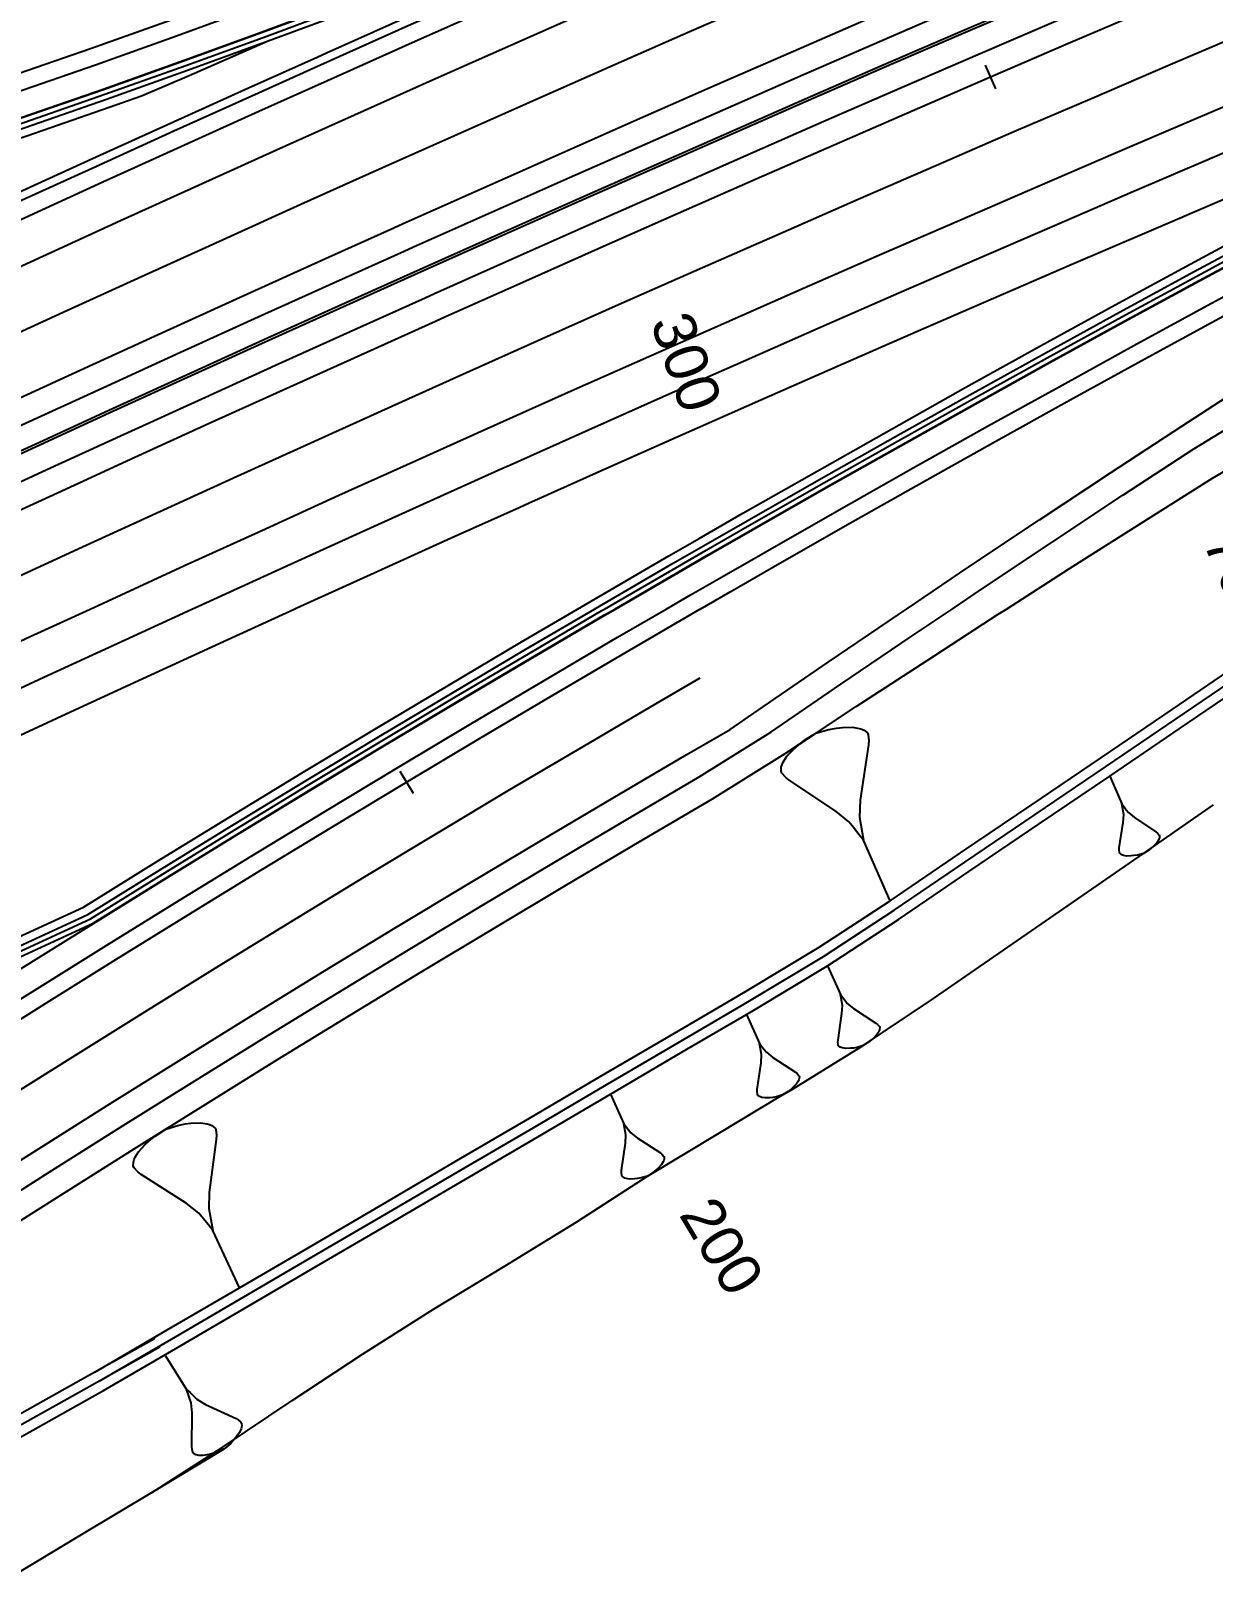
# Model space of a CAD drawing. Extents: x 387562 to 388546, y 804386 to 804945.
# Drawn here: x 388201.5 to 388270.9, y 804743 to 804834 of the extents above; entities that cross this region are included whole.
import ezdxf
from ezdxf.enums import TextEntityAlignment as Align

# ---------------------------------------------------------------- set-up
doc = ezdxf.new("R2010")
doc.units = 0
doc.layers.get('0').update_dxf_attribs({"linetype": 'CONTINUOUS'})
doc.styles.add('ARIAL', font='ARIAL.FON')

msp = doc.modelspace()

# ---------------------------------------------------------------- linework, layer by layer
at = {"color": 3}
for p, q in [((388257.5287, 804831.9506), (388258.123, 804830.5734)), ((388223.1381, 804790.4786), (388223.9098, 804789.1924))]:
    msp.add_line(p, q, dxfattribs=at)
at = {"color": 1}
for p, q in [((388246.9092, 804792.2944), (388247.5747, 804792.711)), ((388247.5747, 804792.711), (388248.3302, 804792.9246)), ((388248.3302, 804792.9246), (388248.7813, 804793.0032)), ((388248.7813, 804793.0032), (388249.1308, 804793.0367)), ((388249.1308, 804793.0367), (388249.7283, 804793.0588)), ((388249.7283, 804793.0588), (388250.1229, 804792.9908)), ((388250.1229, 804792.9908), (388250.2694, 804792.9344)), ((388250.2694, 804792.9344), (388250.4159, 804792.8779)), ((388250.4159, 804792.8779), (388250.6075, 804792.7199)), ((388250.6075, 804792.7199), (388250.6525, 804792.6184)), ((388245.8711, 804791.3482), (388246.2886, 804791.7763)), ((388246.2886, 804791.7763), (388246.5481, 804792.0129)), ((388246.5481, 804792.0129), (388246.9092, 804792.2944)), ((388250.6746, 804792.0208), (388250.1758, 804788.7629)), ((388250.6525, 804792.6184), (388250.686, 804792.2688)), ((388250.686, 804792.2688), (388250.6746, 804792.0208)), ((388245.5437, 804790.7171), (388245.6002, 804790.8636)), ((388245.6002, 804790.8636), (388245.6567, 804791.0102)), ((388245.6567, 804791.0102), (388245.8711, 804791.3482)), ((388245.5322, 804790.4691), (388245.5437, 804790.7171)), ((388245.5772, 804790.3676), (388245.5322, 804790.4691)), ((388245.8138, 804790.1081), (388245.5772, 804790.3676)), ((388246.0053, 804789.9501), (388245.8138, 804790.1081)), ((388248.7548, 804788.1327), (388246.0053, 804789.9501)), ((388264.8375, 804790.1862), (388265.5524, 804788.5479)), ((388249.5209, 804787.5007), (388248.7548, 804788.1327)), ((388250.1758, 804788.7629), (388250.1299, 804787.7708)), ((388265.5524, 804788.5479), (388265.6809, 804788.381)), ((388265.5872, 804788.3402), (388265.5524, 804788.5479)), ((388265.6221, 804788.1325), (388265.5872, 804788.3402)), ((388265.657, 804787.9249), (388265.6221, 804788.1325)), ((388265.6809, 804788.381), (388265.8094, 804788.2142)), ((388265.8094, 804788.2142), (388265.9379, 804788.0474)), ((388249.8025, 804787.1397), (388249.5209, 804787.5007)), ((388250.1299, 804787.7708), (388250.2085, 804787.3198)), ((388250.2085, 804787.3198), (388250.2871, 804786.8688)), ((388265.3948, 804785.9717), (388265.6332, 804787.4687)), ((388265.6332, 804787.4687), (388265.657, 804787.9249)), ((388265.9379, 804788.0474), (388266.2885, 804787.7546)), ((388266.2885, 804787.7546), (388267.548, 804786.9112)), ((388250.0841, 804786.7787), (388249.8025, 804787.1397)), ((388250.3656, 804786.4177), (388250.0841, 804786.7787)), ((388250.2871, 804786.8688), (388250.3656, 804786.4177)), ((388251.9412, 804782.865), (388250.3656, 804786.4177)), ((388267.548, 804786.9112), (388267.6357, 804786.838)), ((388267.7054, 804786.4227), (388267.6059, 804786.2678)), ((388267.6357, 804786.838), (388267.7438, 804786.718)), ((388267.7318, 804786.4899), (388267.7054, 804786.4227)), ((388267.7582, 804786.5571), (388267.7318, 804786.4899)), ((388267.7438, 804786.718), (388267.7642, 804786.6712)), ((388267.7642, 804786.6712), (388267.7582, 804786.5571)), ((388265.3888, 804785.8577), (388265.3948, 804785.9717)), ((388265.4033, 804785.6968), (388265.3888, 804785.8577)), ((388265.4237, 804785.65), (388265.4033, 804785.6968)), ((388265.5114, 804785.5768), (388265.4237, 804785.65)), ((388265.5786, 804785.5504), (388265.5114, 804785.5768)), ((388265.6459, 804785.524), (388265.5786, 804785.5504)), ((388265.8271, 804785.4917), (388265.6459, 804785.524)), ((388266.102, 804785.5002), (388265.8271, 804785.4917)), ((388266.2629, 804785.5147), (388266.102, 804785.5002)), ((388266.4705, 804785.5495), (388266.2629, 804785.5147)), ((388266.8186, 804785.6457), (388266.4705, 804785.5495)), ((388267.1259, 804785.8355), (388266.8186, 804785.6457)), ((388267.2927, 804785.964), (388267.1259, 804785.8355)), ((388267.4127, 804786.0721), (388267.2927, 804785.964)), ((388267.6059, 804786.2678), (388267.4127, 804786.0721)), ((388248.2626, 804779.0434), (388249.0176, 804777.35)), ((388249.0176, 804777.35), (388249.1523, 804777.178)), ((388249.0555, 804777.1349), (388249.0176, 804777.35)), ((388249.0934, 804776.9198), (388249.0555, 804777.1349)), ((388249.1313, 804776.7047), (388249.0934, 804776.9198)), ((388249.1104, 804776.2313), (388249.1313, 804776.7047)), ((388249.1523, 804777.178), (388249.2869, 804777.0061)), ((388249.2869, 804777.0061), (388249.4216, 804776.8341)), ((388249.4216, 804776.8341), (388249.7877, 804776.5334)), ((388249.7877, 804776.5334), (388251.1012, 804775.669)), ((388243.5006, 804776.1887), (388244.2671, 804774.4799)), ((388248.8756, 804774.6766), (388249.1104, 804776.2313)), ((388251.1012, 804775.669), (388251.1927, 804775.5938)), ((388251.1927, 804775.5938), (388251.3058, 804775.4702)), ((388251.3058, 804775.4702), (388251.3274, 804775.4218)), ((388251.3274, 804775.4218), (388251.3221, 804775.3035)), ((388244.2671, 804774.4799), (388244.4035, 804774.3065)), ((388244.3059, 804774.2627), (388244.2671, 804774.4799)), ((388248.8703, 804774.5583), (388248.8756, 804774.6766)), ((388248.8867, 804774.3916), (388248.8703, 804774.5583)), ((388250.6722, 804774.5497), (388250.3551, 804774.3503)), ((388250.8441, 804774.6844), (388250.6722, 804774.5497)), ((388250.9677, 804774.7975), (388250.8441, 804774.6844)), ((388251.1665, 804775.0021), (388250.9677, 804774.7975)), ((388251.2685, 804775.1636), (388251.1665, 804775.0021)), ((388251.2953, 804775.2335), (388251.2685, 804775.1636)), ((388251.3221, 804775.3035), (388251.2953, 804775.2335)), ((388244.3446, 804774.0456), (388244.3059, 804774.2627)), ((388244.3834, 804773.8284), (388244.3446, 804774.0456)), ((388244.3633, 804773.3502), (388244.3834, 804773.8284)), ((388244.4035, 804774.3065), (388244.5399, 804774.1332)), ((388244.5399, 804774.1332), (388244.6763, 804773.9598)), ((388244.6763, 804773.9598), (388245.0468, 804773.6568)), ((388245.0468, 804773.6568), (388246.3754, 804772.7867)), ((388248.9082, 804774.3432), (388248.8867, 804774.3916)), ((388248.9998, 804774.268), (388248.9082, 804774.3432)), ((388249.0697, 804774.2412), (388248.9998, 804774.268)), ((388249.1397, 804774.2144), (388249.0697, 804774.2412)), ((388249.328, 804774.1823), (388249.1397, 804774.2144)), ((388249.613, 804774.1934), (388249.328, 804774.1823)), ((388249.7797, 804774.2098), (388249.613, 804774.1934)), ((388249.9948, 804774.2477), (388249.7797, 804774.2098)), ((388250.3551, 804774.3503), (388249.9948, 804774.2477)), ((388244.1297, 804771.7793), (388244.3633, 804773.3502)), ((388246.3754, 804772.7867), (388246.4681, 804772.7109)), ((388246.4681, 804772.7109), (388246.5826, 804772.5864)), ((388244.1246, 804771.6597), (388244.1297, 804771.7793)), ((388246.1181, 804771.7916), (388245.9447, 804771.6551)), ((388246.2426, 804771.9061), (388246.1181, 804771.7916)), ((388246.4429, 804772.1132), (388246.2426, 804771.9061)), ((388246.5456, 804772.2766), (388246.4429, 804772.1132)), ((388246.5725, 804772.3473), (388246.5456, 804772.2766)), ((388246.5995, 804772.418), (388246.5725, 804772.3473)), ((388246.5826, 804772.5864), (388246.6045, 804772.5375)), ((388246.6045, 804772.5375), (388246.5995, 804772.418)), ((388235.5037, 804771.497), (388236.2894, 804769.7628)), ((388244.1415, 804771.4914), (388244.1246, 804771.6597)), ((388244.1634, 804771.4426), (388244.1415, 804771.4914)), ((388244.256, 804771.3668), (388244.1634, 804771.4426)), ((388244.3268, 804771.3399), (388244.256, 804771.3668)), ((388244.3975, 804771.313), (388244.3268, 804771.3399)), ((388244.5877, 804771.281), (388244.3975, 804771.313)), ((388244.8757, 804771.2929), (388244.5877, 804771.281)), ((388245.044, 804771.3098), (388244.8757, 804771.2929)), ((388245.2612, 804771.3485), (388245.044, 804771.3098)), ((388245.6248, 804771.453), (388245.2612, 804771.3485)), ((388245.9447, 804771.6551), (388245.6248, 804771.453)), ((388208.4192, 804768.767), (388208.7588, 804769.0419)), ((388208.7588, 804769.0419), (388209.3866, 804769.4508)), ((388209.3866, 804769.4508), (388210.1038, 804769.6676)), ((388210.1038, 804769.6676), (388210.5328, 804769.7503)), ((388210.5328, 804769.7503), (388210.8657, 804769.7883)), ((388210.8657, 804769.7883), (388211.4355, 804769.8196)), ((388211.4355, 804769.8196), (388211.8131, 804769.7615)), ((388211.8131, 804769.7615), (388211.9539, 804769.7101)), ((388211.9539, 804769.7101), (388212.0946, 804769.6588)), ((388212.0946, 804769.6588), (388212.2801, 804769.5113)), ((388212.2801, 804769.5113), (388212.3248, 804769.4152)), ((388212.3248, 804769.4152), (388212.3628, 804769.0823)), ((388212.3628, 804769.0823), (388212.3561, 804768.8455)), ((388236.2894, 804769.7628), (388236.4288, 804769.5871)), ((388236.3297, 804769.5422), (388236.2894, 804769.7628)), ((388236.3699, 804769.3215), (388236.3297, 804769.5422)), ((388236.4102, 804769.1009), (388236.3699, 804769.3215)), ((388236.3916, 804768.6147), (388236.4102, 804769.1009)), ((388236.4288, 804769.5871), (388236.5681, 804769.4113)), ((388236.5681, 804769.4113), (388236.7074, 804769.2356)), ((388236.7074, 804769.2356), (388237.0852, 804768.929)), ((388207.5858, 804767.795), (388207.7846, 804768.1212)), ((388207.7846, 804768.1212), (388208.1756, 804768.5369)), ((388208.1756, 804768.5369), (388208.4192, 804768.767)), ((388212.3561, 804768.8455), (388211.9362, 804765.7285)), ((388236.16, 804767.0168), (388236.3916, 804768.6147)), ((388237.0852, 804768.929), (388238.4393, 804768.0495)), ((388207.4764, 804767.2766), (388207.483, 804767.5135)), ((388207.521, 804767.1806), (388207.4764, 804767.2766)), ((388207.483, 804767.5135), (388207.5344, 804767.6542)), ((388207.7512, 804766.937), (388207.521, 804767.1806)), ((388207.5344, 804767.6542), (388207.5858, 804767.795)), ((388238.5105, 804767.3651), (388238.3076, 804767.1537)), ((388238.4393, 804768.0495), (388238.5337, 804767.9728)), ((388238.6142, 804767.5315), (388238.5105, 804767.3651)), ((388238.5337, 804767.9728), (388238.6506, 804767.8466)), ((388238.6413, 804767.6035), (388238.6142, 804767.5315)), ((388238.6684, 804767.6755), (388238.6413, 804767.6035)), ((388238.6506, 804767.8466), (388238.6731, 804767.7971)), ((388238.6731, 804767.7971), (388238.6684, 804767.6755)), ((388207.9367, 804766.7896), (388207.7512, 804766.937)), ((388210.5912, 804765.1028), (388207.9367, 804766.7896)), ((388236.1554, 804766.8952), (388236.16, 804767.0168)), ((388236.1732, 804766.7241), (388236.1554, 804766.8952)), ((388236.1956, 804766.6746), (388236.1732, 804766.7241)), ((388236.2901, 804766.5979), (388236.1956, 804766.6746)), ((388236.3621, 804766.5708), (388236.2901, 804766.5979)), ((388236.4341, 804766.5437), (388236.3621, 804766.5708)), ((388236.6276, 804766.512), (388236.4341, 804766.5437)), ((388236.9203, 804766.5251), (388236.6276, 804766.512)), ((388237.0914, 804766.5429), (388236.9203, 804766.5251)), ((388237.312, 804766.5832), (388237.0914, 804766.5429)), ((388237.6813, 804766.6908), (388237.312, 804766.5832)), ((388238.0057, 804766.8975), (388237.6813, 804766.6908)), ((388238.1814, 804767.0368), (388238.0057, 804766.8975)), ((388238.3076, 804767.1537), (388238.1814, 804767.0368)), ((388211.9362, 804765.7285), (388211.9095, 804764.7811)), ((388211.333, 804764.513), (388210.5912, 804765.1028)), ((388211.6079, 804764.1734), (388211.333, 804764.513)), ((388211.9095, 804764.7811), (388211.9922, 804764.3521)), ((388211.8827, 804763.8338), (388211.6079, 804764.1734)), ((388212.1576, 804763.4942), (388211.8827, 804763.8338)), ((388211.9922, 804764.3521), (388212.0749, 804763.9232)), ((388212.0749, 804763.9232), (388212.1576, 804763.4942)), ((388213.7218, 804760.1315), (388212.1576, 804763.4942)), ((388209.3611, 804756.128), (388210.6105, 804754.1547)), ((388210.6105, 804754.1547), (388210.8096, 804753.9649)), ((388210.6969, 804753.8935), (388210.6105, 804754.1547)), ((388210.7833, 804753.6323), (388210.6969, 804753.8935)), ((388210.8697, 804753.3711), (388210.7833, 804753.6323)), ((388210.8096, 804753.9649), (388211.0088, 804753.7751)), ((388211.0088, 804753.7751), (388211.2079, 804753.5853)), ((388211.2079, 804753.5853), (388211.719, 804753.277)), ((388210.9297, 804752.7773), (388210.8697, 804753.3711)), ((388210.92, 804750.7967), (388210.9297, 804752.7773)), ((388211.719, 804753.277), (388213.5134, 804752.4387)), ((388213.5134, 804752.4387), (388213.6412, 804752.3616)), ((388213.6412, 804752.3616), (388213.8046, 804752.2282)), ((388213.814, 804751.8392), (388213.7162, 804751.6193)), ((388213.8046, 804752.2282), (388213.8403, 804752.1718)), ((388213.8347, 804751.9313), (388213.814, 804751.8392)), ((388213.8554, 804752.0233), (388213.8347, 804751.9313)), ((388213.8403, 804752.1718), (388213.8554, 804752.0233)), ((388213.1825, 804750.9655), (388212.8235, 804750.6593)), ((388213.3723, 804751.1647), (388213.1825, 804750.9655)), ((388213.5057, 804751.3281), (388213.3723, 804751.1647)), ((388213.7162, 804751.6193), (388213.5057, 804751.3281)), ((388210.935, 804750.6483), (388210.92, 804750.7967)), ((388210.9857, 804750.4434), (388210.935, 804750.6483)), ((388211.0214, 804750.3871), (388210.9857, 804750.4434)), ((388211.1492, 804750.31), (388211.0214, 804750.3871)), ((388211.2413, 804750.2893), (388211.1492, 804750.31)), ((388211.3333, 804750.2686), (388211.2413, 804750.2893)), ((388211.5738, 804750.263), (388211.3333, 804750.2686)), ((388211.9271, 804750.3287), (388211.5738, 804750.263)), ((388212.132, 804750.3794), (388211.9271, 804750.3287)), ((388212.3932, 804750.4658), (388212.132, 804750.3794)), ((388212.8235, 804750.6593), (388212.3932, 804750.4658))]:
    msp.add_line(p, q, dxfattribs=at)
at = {"color": 7, "linetype": 'CONTINUOUS'}
for points in [[(388200, 804815.8923), (388203.6163, 804817.5527), (388208.1817, 804819.6377), (388212.7513, 804821.7136), (388217.325, 804823.7804), (388221.3423, 804825.5867), (388221.9028, 804825.838), (388226.4848, 804827.8865), (388231.0708, 804829.9258), (388235.6609, 804831.9559), (388240.255, 804833.9768), (388244.8532, 804835.9885), (388249.4554, 804837.9911), (388254.0616, 804839.9844), (388258.6718, 804841.9685), (388263.2859, 804843.9434), (388267.904, 804845.9091), (388272.526, 804847.8655), (388277.1519, 804849.8126), (388281.7816, 804851.7505), (388286.4153, 804853.6792), (388291.0528, 804855.5986), (388295.6941, 804857.5087), (388300, 804859.2707)], [(388200, 804831.2075), (388200.2097, 804831.279), (388204.9609, 804832.9354), (388209.7, 804834.6231), (388214.4267, 804836.342), (388219.1408, 804838.0921), (388223.8422, 804839.8732), (388225.096, 804840.3543), (388228.5174, 804841.6711), (388233.2384, 804843.3178), (388237.9595, 804844.9645), (388242.6805, 804846.6112), (388247.4016, 804848.258), (388252.1226, 804849.9047), (388256.8437, 804851.5514), (388261.5647, 804853.1981), (388266.2858, 804854.8448), (388271.0068, 804856.4915)], [(388200, 804819.7436), (388202.1591, 804820.7349), (388206.7309, 804822.8228), (388211.3068, 804824.9017), (388215.8869, 804826.9713), (388219.9098, 804828.7801), (388220.4711, 804829.0318), (388225.0595, 804831.0831), (388229.6519, 804833.1252), (388234.2484, 804835.1582), (388238.8489, 804837.1819), (388243.4535, 804839.1965), (388248.0622, 804841.2018), (388252.6748, 804843.1979), (388257.2914, 804845.1848), (388261.9119, 804847.1624), (388266.5364, 804849.1308), (388271.1649, 804851.09)], [(388200, 804801.5767), (388204.4911, 804803.6496), (388209.0287, 804805.7329), (388213.5705, 804807.8072), (388218.1164, 804809.8724), (388222.6664, 804811.9284), (388226.6629, 804813.7253), (388227.2205, 804813.9754), (388231.7787, 804816.0132), (388236.341, 804818.0419), (388240.9073, 804820.0615), (388245.4777, 804822.072), (388250.052, 804824.0733), (388254.6304, 804826.0655), (388259.2127, 804828.0485), (388263.799, 804830.0223), (388268.3892, 804831.987), (388272.9834, 804833.9424), (388277.5814, 804835.8887), (388282.1833, 804837.8258), (388286.7891, 804839.7537), (388291.3988, 804841.6723), (388296.0122, 804843.5818), (388300, 804845.2229)], [(388200, 804812.0398), (388200.5186, 804812.2792), (388205.0735, 804814.3704), (388209.6325, 804816.4526), (388214.1957, 804818.5256), (388218.7631, 804820.5895), (388222.7748, 804822.3932), (388223.3345, 804822.6442), (388227.9101, 804824.6898), (388232.4897, 804826.7263), (388237.0734, 804828.7535), (388241.6611, 804830.7717), (388246.2529, 804832.7806), (388250.8487, 804834.7803), (388255.4484, 804836.7709), (388260.0522, 804838.7522), (388264.6599, 804840.7244), (388269.2715, 804842.6873), (388273.887, 804844.641)], [(388204.9357, 804800), (388205.9547, 804800.4703), (388210.4859, 804802.5507), (388215.0213, 804804.6221), (388219.5608, 804806.6843), (388224.1045, 804808.7375), (388228.0954, 804810.5319), (388228.6522, 804810.7816), (388233.204, 804812.8166), (388237.7599, 804814.8425), (388242.3198, 804816.8592), (388246.8838, 804818.8669), (388251.4517, 804820.8654), (388256.0236, 804822.8547), (388260.5995, 804824.835), (388265.1794, 804826.806), (388269.7632, 804828.7679), (388274.3509, 804830.7207), (388278.9425, 804832.6642), (388283.538, 804834.5986), (388288.1373, 804836.5237), (388292.7405, 804838.4397), (388297.3592, 804840.318), (388300, 804841.3858)], [(388200, 804828.5439), (388200.9562, 804828.87), (388205.7234, 804830.5314), (388210.4785, 804832.2243), (388215.2212, 804833.9484), (388219.9512, 804835.7038), (388224.6685, 804837.4904), (388225.9266, 804837.973), (388229.348, 804839.2898)], [(388200, 804828.2271), (388201.045, 804828.5835), (388205.8141, 804830.2455), (388210.5711, 804831.9389), (388215.3157, 804833.6637), (388220.0477, 804835.4198), (388224.7668, 804837.207), (388226.0254, 804837.6897), (388229.4468, 804839.0066)], [(388200, 804827.9103), (388201.1338, 804828.2969), (388205.9048, 804829.9595), (388210.6637, 804831.6536), (388215.4102, 804833.379), (388220.1441, 804835.1357), (388224.8651, 804836.9235), (388226.1242, 804837.4065), (388229.5456, 804838.7233)], [(388200, 804805.4316), (388203.0276, 804806.8289), (388207.5715, 804808.9152), (388212.1197, 804810.9923), (388216.6719, 804813.0604), (388221.2283, 804815.1193), (388225.2304, 804816.9188), (388225.7888, 804817.1692), (388230.3534, 804819.2099), (388234.9221, 804821.2414), (388239.4948, 804823.2639), (388244.0716, 804825.2771), (388248.6523, 804827.2813), (388253.2371, 804829.2762), (388257.8259, 804831.262), (388262.4186, 804833.2386), (388267.0152, 804835.206), (388271.6158, 804837.1642)], [(388234.5655, 804800), (388234.8583, 804800.1717), (388239.1922, 804802.6902), (388240.9781, 804803.7213), (388243.5361, 804805.1913), (388247.89, 804807.675), (388252.2537, 804810.1413), (388256.6273, 804812.5901), (388261.0107, 804815.0214), (388265.4037, 804817.4352), (388269.8064, 804819.8313), (388274.2186, 804822.2098), (388278.6403, 804824.5707), (388283.0714, 804826.9138), (388285.4156, 804828.1443), (388287.5084, 804829.2388), (388291.947, 804831.5528), (388294.79, 804833.0296)], [(388235.1599, 804800), (388239.3424, 804802.4305), (388241.1279, 804803.4614), (388243.6853, 804804.931), (388248.0381, 804807.4142), (388252.4008, 804809.8798), (388256.7734, 804812.3281), (388261.1557, 804814.7588), (388265.5477, 804817.1719), (388269.9493, 804819.5675), (388274.3604, 804821.9455), (388278.7811, 804824.3058), (388283.2111, 804826.6483), (388285.5547, 804827.8785), (388287.6473, 804828.9729), (388292.0855, 804831.2866), (388294.9281, 804832.7632)], [(388235.757, 804800), (388239.4926, 804802.1708), (388241.2777, 804803.2014), (388243.8344, 804804.6707), (388248.1862, 804807.1533), (388252.5479, 804809.6184), (388256.9194, 804812.066), (388261.3007, 804814.4961), (388265.6916, 804816.9087), (388270.0922, 804819.3037), (388274.5023, 804821.6811), (388278.9218, 804824.0408), (388283.3508, 804826.3829), (388285.6939, 804827.6127), (388287.7862, 804828.707), (388292.2239, 804831.0205), (388295.0662, 804832.4969)], [(388240.7766, 804800), (388242.5369, 804801.0163), (388245.0885, 804802.4826), (388249.4315, 804804.9602), (388253.7844, 804807.4203), (388258.1471, 804809.863), (388262.5195, 804812.2882), (388266.9016, 804814.696), (388271.2933, 804817.0862), (388275.6946, 804819.4587), (388280.1052, 804821.8137), (388284.5253, 804824.151), (388286.8636, 804825.3784), (388288.9541, 804826.4717), (388293.3878, 804828.7831), (388297.8256, 804831.0865), (388300, 804832.2102)], [(388252.8956, 804800), (388256.5681, 804802.4718), (388260.7217, 804805.2431), (388264.8877, 804807.9985), (388269.066, 804810.738), (388273.2567, 804813.4615), (388277.4595, 804816.169), (388279.9871, 804817.7857), (388281.7475, 804818.723), (388286.1552, 804821.0537), (388288.487, 804822.2777), (388290.5749, 804823.3696), (388295.003, 804825.6781), (388299.4352, 804827.9786), (388300, 804828.2705)], [(388200, 804779.1804), (388200.5395, 804779.4323), (388205.1251, 804781.5504), (388209.3848, 804784.188), (388213.6549, 804786.8085), (388217.9355, 804789.4118), (388222.2264, 804791.9981), (388226.5277, 804794.5672), (388230.8392, 804797.119), (388235.1609, 804799.6536), (388235.757, 804800)], [(388200, 804779.8375), (388200.2206, 804779.9405), (388204.8083, 804782.0599), (388209.0699, 804784.6987), (388213.3421, 804787.3205), (388217.6247, 804789.9251), (388221.9177, 804792.5126), (388226.221, 804795.0829), (388230.5346, 804797.6359), (388234.5655, 804800)], [(388200, 804779.509), (388200.38, 804779.6864), (388204.9667, 804781.8052), (388209.2273, 804784.4433), (388213.4985, 804787.0645), (388217.7801, 804789.6685), (388222.0721, 804792.2553), (388226.3743, 804794.825), (388230.6869, 804797.3775), (388235.0096, 804799.9126), (388235.1599, 804800)], [(388200, 804775.3624), (388202.2167, 804776.7596), (388206.4571, 804779.4088), (388210.7082, 804782.0411), (388214.9697, 804784.6563), (388219.2416, 804787.2545), (388223.524, 804789.8355), (388227.8166, 804792.3994), (388232.1194, 804794.9461), (388236.4324, 804797.4755), (388240.7554, 804799.9877), (388240.7766, 804800)], [(388200, 804767.0782), (388201.7313, 804768.1792), (388205.9374, 804770.8304), (388210.1542, 804773.4648), (388214.3814, 804776.0823), (388218.6191, 804778.6829), (388222.8671, 804781.2665), (388227.1254, 804783.833), (388231.394, 804786.3826), (388235.6727, 804788.915), (388239.9615, 804791.4303), (388242.5396, 804792.9312), (388244.1825, 804794.0631), (388245.8743, 804795.2246), (388248.2985, 804796.8817), (388252.427, 804799.6846), (388252.8956, 804800)], [(388200, 804797.7185), (388201.4276, 804798.3808), (388204.9357, 804800)], [(388205.4653, 804754.6302), (388209.7206, 804757.1056), (388213.9749, 804759.5875), (388218.2297, 804762.0725), (388222.4852, 804764.5606), (388226.7414, 804767.0518), (388230.9983, 804769.5461), (388235.256, 804772.0436), (388239.5146, 804774.5442), (388243.255, 804776.7361), (388243.7775, 804777.0403), (388248.0182, 804779.5914), (388252.1844, 804782.3166), (388256.3191, 804785.1209), (388260.4572, 804787.9267), (388264.5976, 804790.7361), (388268.7404, 804793.5493), (388272.8823, 804796.3739), (388277.0528, 804799.1415), (388278.3846, 804800)], [(388200, 804771.2251), (388204.0771, 804773.795), (388208.3057, 804776.4368), (388212.5448, 804779.0617), (388216.7944, 804781.6696), (388221.0544, 804784.2605), (388225.3247, 804786.8343), (388229.6053, 804789.391), (388233.896, 804791.9305), (388238.1969, 804794.4529), (388240.7823, 804795.9581)], [(388209.0402, 804756.6349), (388204.7449, 804754.2247), (388200.4463, 804751.8153), (388200, 804751.5655)]]:
    msp.add_lwpolyline(points, dxfattribs=at)
at = {"color": 2, "linetype": 'CONTINUOUS'}
for points in [[(388200, 804830.1513), (388200.5057, 804830.3238), (388205.2633, 804831.9822), (388210.0087, 804833.6719), (388214.7417, 804835.3929), (388219.4621, 804837.1451), (388224.1698, 804838.9284), (388225.4254, 804839.4101), (388228.8467, 804840.7269), (388233.5678, 804842.3736), (388238.2888, 804844.0203), (388243.0099, 804845.667), (388247.7309, 804847.3137), (388252.452, 804848.9604), (388257.173, 804850.6072), (388261.8941, 804852.2539), (388266.6151, 804853.9006)], [(388200, 804822.4945), (388201.1183, 804823.0079), (388205.6946, 804825.0979), (388210.2751, 804827.1788), (388214.8597, 804829.2505), (388218.8866, 804831.0611), (388219.4485, 804831.3131), (388224.0414, 804833.3664), (388228.6384, 804835.4106), (388233.2395, 804837.4456), (388237.8446, 804839.4713), (388242.4538, 804841.4879), (388247.067, 804843.4952), (388251.6842, 804845.4933), (388256.3054, 804847.4821), (388260.9305, 804849.4617), (388265.5596, 804851.4321), (388267.4124, 804852.2177)], [(388200, 804810.3877), (388201.1459, 804810.9166), (388205.698, 804813.0066), (388210.2543, 804815.0875), (388214.8148, 804817.1593), (388219.3794, 804819.2219), (388223.3887, 804821.0246), (388223.9481, 804821.2755), (388228.5209, 804823.3198), (388233.0978, 804825.3551), (388237.6787, 804827.3811), (388242.2637, 804829.398), (388246.8528, 804831.4058), (388251.4458, 804833.4043), (388256.0428, 804835.3937), (388260.6438, 804837.3738), (388265.2487, 804839.3448), (388269.8576, 804841.3065), (388274.4704, 804843.259)], [(388200, 804807.0836), (388202.4003, 804808.1915), (388206.947, 804810.279), (388211.4979, 804812.3574), (388216.0529, 804814.4267), (388220.612, 804816.4869), (388224.6165, 804818.2874), (388225.1753, 804818.5379), (388229.7426, 804820.5799), (388234.314, 804822.6126), (388238.8895, 804824.6363), (388243.469, 804826.6508), (388248.0525, 804828.6561), (388252.64, 804830.6522), (388257.2315, 804832.6392), (388261.827, 804834.617), (388266.4264, 804836.5856), (388271.0297, 804838.545)], [(388210.9219, 804800), (388211.5268, 804800.2777), (388216.0576, 804802.347), (388220.5926, 804804.4071), (388225.1317, 804806.4583), (388229.1186, 804808.2509), (388229.6748, 804808.5003), (388234.2221, 804810.5333), (388238.7734, 804812.5571), (388243.3287, 804814.5718), (388247.8881, 804816.5775), (388252.4515, 804818.574), (388257.0188, 804820.5614), (388261.5901, 804822.5396), (388266.1654, 804824.5087), (388270.7446, 804826.4686), (388275.3277, 804828.4194), (388279.9147, 804830.361), (388284.5056, 804832.2934), (388289.1003, 804834.2167), (388293.6989, 804836.1307)], [(388238.7862, 804800), (388240.2547, 804800.8534), (388242.0376, 804801.8827), (388244.5913, 804803.3502), (388248.9377, 804805.8298), (388253.2941, 804808.2919), (388257.6603, 804810.7365), (388262.0362, 804813.1637), (388266.4218, 804815.5734), (388270.8171, 804817.9654), (388275.2218, 804820.3399), (388279.636, 804822.6968), (388284.0596, 804825.036), (388286.3998, 804826.2643), (388288.491, 804827.358), (388292.9263, 804829.6703), (388295.7671, 804831.1459)], [(388255.5738, 804800), (388257.3036, 804801.1644), (388261.4519, 804803.9328), (388265.6126, 804806.6853), (388269.7857, 804809.4219), (388274.0391, 804812.017), (388278.3037, 804814.5954), (388282.6525, 804817.0199), (388287.1199, 804819.2206), (388289.4828, 804820.3757), (388291.6002, 804821.407), (388296.0907, 804823.5869), (388300, 804825.476)], [(388200, 804776.5445), (388201.6851, 804777.6067), (388205.929, 804780.258), (388210.1834, 804782.8923), (388214.4484, 804785.5097), (388218.7237, 804788.1099), (388223.0095, 804790.693), (388227.3055, 804793.2589), (388231.6118, 804795.8077), (388235.9282, 804798.3392), (388238.7862, 804800)], [(388200, 804765.3006), (388202.5337, 804766.9118), (388206.7348, 804769.5598), (388210.9464, 804772.1911), (388215.1685, 804774.8054), (388219.4011, 804777.4028), (388223.644, 804779.9833), (388227.8972, 804782.5468), (388232.1606, 804785.0933), (388236.4341, 804787.6226), (388240.7178, 804790.1349), (388244.9336, 804792.7647), (388246.6233, 804793.9249), (388249.0443, 804795.5803), (388253.1677, 804798.3802), (388255.5738, 804800)], [(388200, 804794.9625), (388202.4776, 804796.112), (388207.0001, 804798.1994), (388210.9219, 804800)]]:
    msp.add_lwpolyline(points, dxfattribs=at)
at = {"color": 1, "linetype": 'CONTINUOUS'}
for points in [[(388200, 804808.9009), (388201.7104, 804809.6903), (388206.2601, 804811.7792), (388210.8139, 804813.859), (388215.3719, 804815.9296), (388219.9341, 804817.9912), (388223.9412, 804819.7929), (388224.5003, 804820.0436), (388229.0707, 804822.0868), (388233.6451, 804824.121), (388238.2236, 804826.1459), (388242.8061, 804828.1618), (388247.3926, 804830.1684), (388251.9832, 804832.1659), (388256.5777, 804834.1542), (388261.1762, 804836.1333), (388265.7787, 804838.1031), (388270.3851, 804840.0638), (388274.9954, 804842.0153)], [(388200, 804808.7357), (388201.7731, 804809.5541), (388206.3225, 804811.6428), (388210.8761, 804813.7225), (388215.4338, 804815.793), (388219.9957, 804817.8544), (388224.0026, 804819.656), (388224.5617, 804819.9067), (388229.1317, 804821.9498), (388233.7059, 804823.9838), (388238.2841, 804826.0087), (388242.8663, 804828.0244), (388247.4526, 804830.0309), (388252.0429, 804832.0283), (388256.6372, 804834.0164), (388261.2354, 804835.9954), (388265.8376, 804837.9652), (388270.4437, 804839.9257), (388275.0537, 804841.8771)], [(388200, 804828.5672), (388200.9497, 804828.891), (388205.7168, 804830.5524), (388210.4717, 804832.2452), (388215.2142, 804833.9693), (388219.9442, 804835.7247), (388224.6613, 804837.5112), (388225.9194, 804837.9938), (388229.3407, 804839.3106)], [(388200, 804824.145), (388200.4938, 804824.3717), (388205.0728, 804826.463), (388209.656, 804828.5451), (388214.2434, 804830.6181), (388218.2727, 804832.4297), (388218.8349, 804832.6818), (388223.4306, 804834.7364), (388228.0303, 804836.7818), (388232.6341, 804838.818)], [(388200, 804823.5949), (388200.7019, 804823.9171), (388205.2801, 804826.008), (388209.8624, 804828.0897), (388214.4488, 804830.1622), (388218.4774, 804831.9735), (388219.0395, 804832.2256), (388223.6342, 804834.2798), (388228.233, 804836.3247), (388232.8359, 804838.3605)], [(388216.9366, 804800), (388217.0939, 804800.0719), (388221.6243, 804802.13), (388226.1589, 804804.179), (388230.1418, 804805.9698), (388230.6975, 804806.219), (388235.2402, 804808.2499), (388239.7869, 804810.2718), (388244.3377, 804812.2845), (388248.8925, 804814.2881), (388253.4512, 804816.2826), (388258.014, 804818.268), (388262.5807, 804820.2442), (388267.1514, 804822.2113), (388271.726, 804824.1693), (388276.3045, 804826.1181), (388280.8869, 804828.0578), (388285.4732, 804829.9883), (388290.0633, 804831.9096), (388294.6572, 804833.8217)], [(388200, 804827.3822), (388201.2818, 804827.8193), (388206.056, 804829.4829), (388207.9623, 804830.1572), (388210.7602, 804831.3563), (388215.4102, 804833.379)], [(388233.5772, 804800), (388234.6063, 804800.6035), (388238.9419, 804803.123), (388240.7285, 804804.1545), (388243.2875, 804805.6251), (388247.6431, 804808.1098), (388252.0086, 804810.5771), (388256.3839, 804813.0269), (388260.769, 804815.4591), (388265.1638, 804817.8739), (388269.5683, 804820.271), (388273.9822, 804822.6504), (388278.4057, 804825.0122), (388282.8386, 804827.3563), (388285.1837, 804828.5872), (388287.2769, 804829.682), (388291.7163, 804831.9964), (388294.5597, 804833.4734)], [(388235.8008, 804800), (388239.5036, 804802.1518), (388241.2887, 804803.1824), (388243.8454, 804804.6517), (388248.1971, 804807.1341), (388252.5587, 804809.5992), (388256.9301, 804812.0468), (388261.3113, 804814.4769), (388265.7022, 804816.8894), (388270.1026, 804819.2844), (388274.5127, 804821.6617), (388278.9322, 804824.0214), (388283.3611, 804826.3634), (388285.7041, 804827.5932), (388287.7964, 804828.6875), (388292.2341, 804831.001), (388295.0764, 804832.4774)], [(388258.771, 804800), (388262.4833, 804802.3805), (388266.6878, 804805.0529), (388270.8795, 804807.6932), (388275.1482, 804810.1908), (388279.4224, 804812.6693), (388283.7295, 804814.967), (388288.1801, 804817.0574), (388290.5602, 804818.1674), (388292.694, 804819.159), (388297.1805, 804821.337), (388300, 804822.6996)], [(388200, 804750.8792), (388200.7713, 804751.311), (388205.0678, 804753.719), (388205.7206, 804754.0872), (388209.9748, 804756.5621), (388214.228, 804759.0435), (388218.4817, 804761.528), (388222.7361, 804764.0156), (388226.9912, 804766.5063), (388231.247, 804769.0001), (388235.5037, 804771.497), (388239.7611, 804773.9972), (388243.5006, 804776.1887), (388244.0229, 804776.4927), (388248.2626, 804779.0434), (388252.4276, 804781.7681), (388256.5613, 804784.572), (388260.6982, 804787.3772), (388264.8375, 804790.1862), (388268.9792, 804792.9989), (388273.12, 804795.823), (388277.2895, 804798.5901), (388279.4763, 804800)], [(388200, 804752.2518), (388200.1213, 804752.3197), (388204.4219, 804754.7303), (388208.7192, 804757.1419), (388205.2117, 804755.1698), (388209.4665, 804757.6491), (388213.7218, 804760.1315), (388217.9778, 804762.617), (388222.2343, 804765.1056), (388226.4916, 804767.5973), (388230.7496, 804770.0921), (388235.0084, 804772.5901), (388239.2681, 804775.0912), (388243.0095, 804777.2836), (388243.5321, 804777.5878), (388247.7739, 804780.1394), (388251.9412, 804782.865), (388256.077, 804785.6699), (388260.2161, 804788.4761), (388264.3576, 804791.286), (388268.5015, 804794.0997), (388272.6445, 804796.9248), (388276.8162, 804799.6928), (388277.2927, 804800)], [(388200, 804763.523), (388203.3361, 804765.6445), (388207.5321, 804768.2893), (388211.7386, 804770.9173), (388215.9556, 804773.5285), (388220.1831, 804776.1228), (388224.4208, 804778.7002), (388228.6689, 804781.2606), (388232.9272, 804783.8039), (388237.1956, 804786.3303), (388241.4942, 804788.8515), (388245.7667, 804791.5173), (388247.4925, 804792.6569), (388249.9407, 804794.266), (388254.1097, 804796.987), (388258.2906, 804799.6919), (388258.771, 804800)], [(388200, 804778.3176), (388200.8878, 804778.8772), (388205.1368, 804781.5317), (388209.3963, 804784.1692), (388213.6663, 804786.7897), (388217.9468, 804789.393), (388222.2377, 804791.9792), (388226.5389, 804794.5482), (388230.8503, 804797.1), (388235.1719, 804799.6346), (388235.8008, 804800)], [(388200, 804780.3849), (388204.5442, 804782.4845), (388208.8075, 804785.1243), (388213.0814, 804787.7471), (388217.3657, 804790.3528), (388221.6605, 804792.9413), (388225.9655, 804795.5127), (388230.2808, 804798.0667), (388233.5772, 804800)], [(388200, 804792.2065), (388203.5275, 804793.8432), (388208.0455, 804795.9284), (388212.5676, 804798.0047), (388216.9366, 804800)], [(388200, 804742.9557), (388200.2411, 804743.1047), (388204.4376, 804745.6213), (388208.6317, 804748.1395), (388212.8235, 804750.6593), (388208.5409, 804748.0873), (388212.698, 804750.7387), (388216.8039, 804753.5063), (388220.9402, 804756.2154), (388225.1077, 804758.8638), (388229.3209, 804761.4188), (388233.5254, 804763.9981), (388237.6813, 804766.6908), (388241.9103, 804769.2283), (388245.6248, 804771.453), (388246.1437, 804771.7617), (388250.3551, 804774.3503), (388254.4921, 804777.113), (388258.5978, 804779.955), (388262.7069, 804782.7984), (388266.8186, 804785.6457), (388270.9328, 804788.4968)]]:
    msp.add_lwpolyline(points, dxfattribs=at)
at = {"color": 3, "linetype": 'CONTINUOUS'}
for points in [[(388200, 804805.4316), (388203.0276, 804806.8289), (388207.5715, 804808.9152), (388212.1197, 804810.9923), (388216.6719, 804813.0604), (388221.2283, 804815.1193), (388225.2304, 804816.9188), (388225.7888, 804817.1692), (388230.3534, 804819.2099), (388234.9221, 804821.2414), (388239.4948, 804823.2639), (388244.0716, 804825.2771), (388248.6523, 804827.2813), (388253.2371, 804829.2762), (388257.8259, 804831.262), (388262.4186, 804833.2386), (388267.0152, 804835.206), (388271.6158, 804837.1642)], [(388240.7766, 804800), (388242.5369, 804801.0163), (388245.0885, 804802.4826), (388249.4315, 804804.9602), (388253.7844, 804807.4203), (388258.1471, 804809.863), (388262.5195, 804812.2882), (388266.9016, 804814.696), (388271.2933, 804817.0862), (388275.6946, 804819.4587), (388280.1052, 804821.8137), (388284.5253, 804824.151), (388286.8636, 804825.3784), (388288.9541, 804826.4717), (388293.3878, 804828.7831), (388297.8256, 804831.0865), (388300, 804832.2102)], [(388200, 804775.3624), (388202.2167, 804776.7596), (388206.4571, 804779.4088), (388210.7082, 804782.0411), (388214.9697, 804784.6563), (388219.2416, 804787.2545), (388223.524, 804789.8355), (388227.8166, 804792.3994), (388232.1194, 804794.9461), (388236.4324, 804797.4755), (388240.7554, 804799.9877), (388240.7766, 804800)]]:
    msp.add_lwpolyline(points, dxfattribs=at)

# ---------------------------------------------------------------- texts
at = {"color": 2, "style": 'ARIAL'}
for s, rotation, p in [('300', 289.229, (388240.1956, 804817.6787)), ('7600', 293.343, (388272.5822, 804804.9558)), ('200', 300.964, (388241.6385, 804765.7185))]:
    msp.add_text(s, height=2.5, rotation=rotation, dxfattribs=at).set_placement(p, align=Align.TOP_LEFT)

doc.saveas('drawing.dxf')
